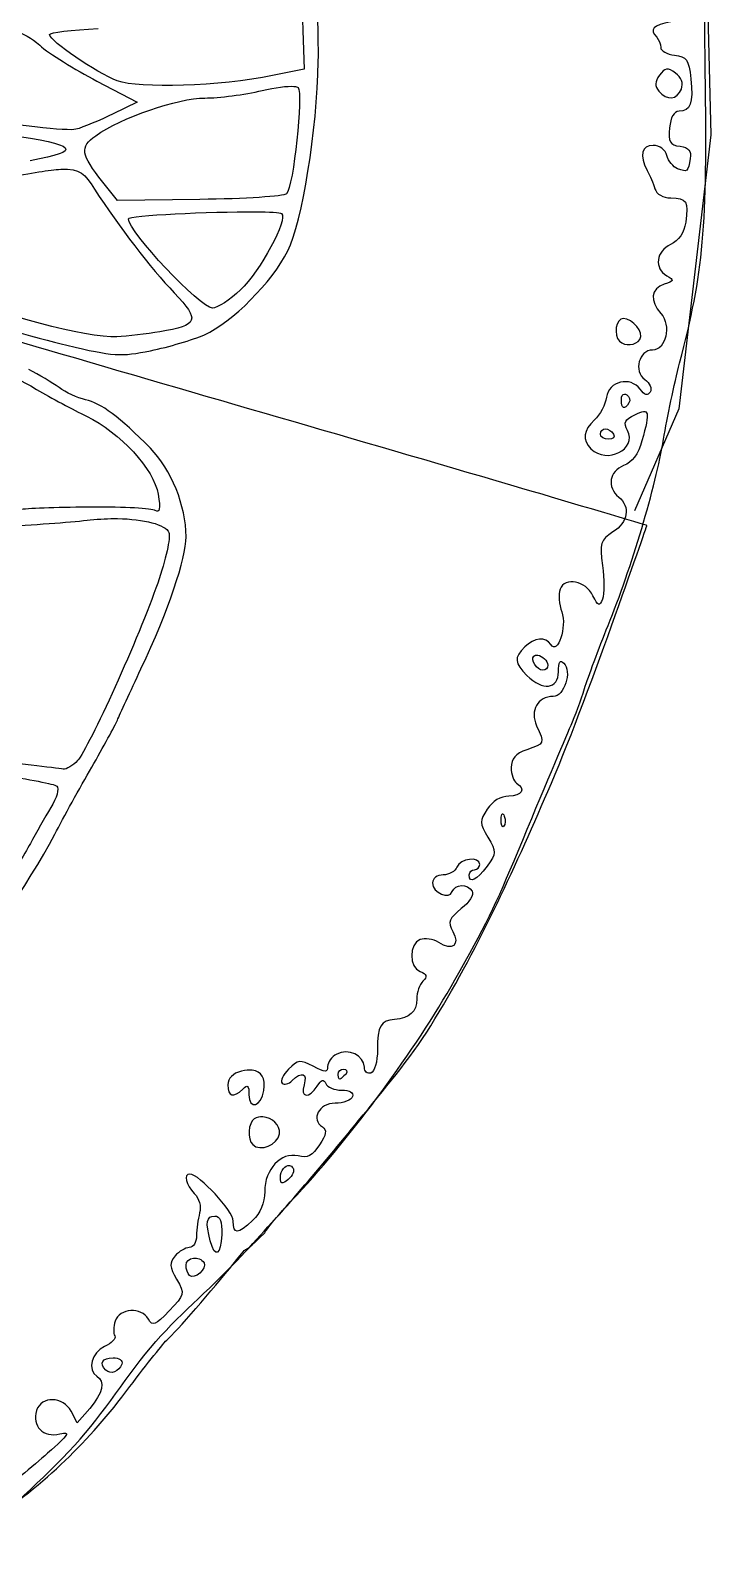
# Model space of a CAD drawing. Extents: x 2.7 to 60.3, y 1.1 to 57.9.
# Drawn here: x 50.47 to 60.3, y 7.06 to 28.87 of the extents above; entities that cross this region are included whole.
import ezdxf

# ---------------------------------------------------------------- set-up
doc = ezdxf.new("R2010")
doc.units = 0
doc.layers.get('0').update_dxf_attribs({"linetype": 'CONTINUOUS'})

msp = doc.modelspace()

# ---------------------------------------------------------------- linework, layer by layer
at = {"color": 3}
msp.add_lwpolyline([(3.318099, 36.016105), (4.514887, 40.158831), (7.184645, 44.485679), (8.933796, 47.431618), (12.247977, 50.285496), (15.562159, 52.955254), (20.717553, 55.717072), (25.412643, 57.190041), (30.107735, 57.926526), (35.723429, 57.650344), (41.799428, 56.177375), (47.415125, 53.415557), (50.913428, 50.469618), (55.332336, 45.406285), (57.633853, 41.171497), (58.738581, 39.054103), (59.843306, 34.819316), (60.211549, 31.044831), (60.30361, 27.36241), (59.843306, 23.403803), (59.198883, 21.930831)], dxfattribs=at)
at = {"color": 7}
for points in [[(54.411011, 28.866372), (54.426445, 28.307992), (53.972243, 28.215937)], [(51.435, 28.135461), (52.01598, 27.833396), (51.668164, 27.663069)], [(59.664092, 28.308543), (59.664092, 28.308543)], [(54.279823, 28.059944), (54.279823, 28.059944)], [(50.914102, 26.863257), (50.914102, 26.863257)], [(52.919424, 26.427797), (51.731553, 26.412912), (51.520437, 26.678049)], [(53.719236, 26.249201), (53.719236, 26.249201)], [(59.039565, 24.708005), (59.039565, 24.708005)], [(59.057757, 23.617702), (59.057757, 23.617702)], [(58.77884, 23.116647), (58.77884, 23.116647)], [(51.733207, 21.820186), (51.733207, 21.820186)], [(57.802639, 19.848491), (57.802639, 19.848491)], [(50.486358, 18.260438), (50.107675, 18.305639), (49.798441, 19.214592)], [(57.289457, 17.55709), (57.289457, 17.55709)], [(53.677896, 13.857331), (53.677896, 13.857331)], [(54.999159, 13.872766), (54.999159, 13.872766)], [(53.832235, 13.183195), (53.832235, 13.183195)], [(54.215329, 12.482048), (54.215329, 12.482048)], [(53.136049, 11.751138), (53.136049, 11.751138)], [(52.827369, 11.142046), (52.827369, 11.142046)], [(51.667063, 9.705027), (51.667063, 9.705027)], [(51.33027, 8.974667), (51.151124, 8.766858), (51.062379, 8.932774)]]:
    msp.add_lwpolyline(points, dxfattribs=at)
for points in [[(54.6326, 28.420991), (54.648526, 29.253378), (54.505197, 31.158829), (54.34652, 32.224926)], [(60.224128, 28.269407), (60.191486, 30.730015), (60.192474, 31.275895), (60.232397, 32.019875)], [(54.309589, 29.47326), (54.380006, 29.475272), (54.398164, 29.319403), (54.411011, 28.866372)], [(49.220769, 28.992601), (50.241908, 28.899855), (50.356889, 28.871491), (50.607076, 28.653051)], [(50.751492, 28.807393), (50.751494, 28.839143), (51.067149, 28.877915), (51.452639, 28.893381)], [(51.728799, 28.140973), (51.428754, 28.253961), (50.751492, 28.715798), (50.751492, 28.807393)], [(59.725278, 28.993152), (59.46926, 28.945123), (59.410665, 28.88002), (59.522431, 28.768257)], [(50.607076, 28.653051), (50.742633, 28.534693), (51.115358, 28.301628), (51.435, 28.135461)], [(59.522431, 28.768257), (59.553689, 28.737001), (59.579205, 28.671356), (59.579205, 28.622735)], [(59.579205, 28.622735), (59.579205, 28.574114), (59.669395, 28.524175), (59.779848, 28.51139)], [(54.191075, 25.683656), (54.402042, 26.108406), (54.613437, 27.419562), (54.6326, 28.420991)], [(59.779848, 28.51139), (59.954939, 28.491121), (59.985106, 28.447198), (60.014666, 28.170186)], [(53.972243, 28.215937), (53.21451, 28.062569), (52.041134, 28.023357), (51.728799, 28.140973)], [(59.562119, 28.221452), (59.492729, 28.126555), (59.49002, 28.065846), (59.551646, 27.991593)], [(59.664092, 28.308543), (59.630872, 28.304259), (59.601981, 28.275966), (59.562119, 28.221452)], [(59.792526, 28.251215), (59.735119, 28.29319), (59.697315, 28.312824), (59.664092, 28.308543)], [(59.877966, 28.021359), (59.909614, 28.10383), (59.878301, 28.188494), (59.792526, 28.251215)], [(60.014666, 28.170186), (60.052616, 27.814572), (60.011383, 27.701105), (59.844342, 27.701105)], [(59.853158, 24.064186), (60.200752, 25.391054), (60.254255, 25.997614), (60.224128, 28.269407)], [(52.992734, 27.891825), (53.197836, 27.892474), (53.570612, 27.941267), (53.820658, 28.000412)], [(53.820658, 28.000412), (54.01012, 28.045221), (54.187437, 28.067014), (54.279823, 28.059944)], [(54.341008, 28.043409), (54.419531, 27.966249), (54.27203, 26.606867), (54.17454, 26.509376)], [(54.279823, 28.059944), (54.310616, 28.057588), (54.331836, 28.052418), (54.341008, 28.043409)], [(59.551646, 27.991593), (59.66771, 27.851749), (59.818166, 27.865527), (59.877966, 28.021359)], [(51.417911, 27.348327), (51.785935, 27.608702), (52.602841, 27.890696), (52.992734, 27.891825)], [(59.844342, 27.701105), (59.772087, 27.701105), (59.721905, 27.613602), (59.707089, 27.460773)], [(51.130731, 27.440379), (51.023805, 27.411), (50.247925, 27.496897), (49.349753, 27.637161)], [(51.668164, 27.663069), (51.476718, 27.569324), (51.234913, 27.469008), (51.130731, 27.440379)], [(50.13303, 27.361004), (51.16114, 27.220553), (51.244494, 27.127225), (50.467618, 26.98673)], [(51.520437, 26.678049), (51.198893, 27.082428), (51.183633, 27.182575), (51.417911, 27.348327)], [(59.707089, 27.460773), (59.687522, 27.258981), (59.711912, 27.215888), (59.858673, 27.195089)], [(59.472271, 27.208316), (59.302441, 27.208316), (59.267657, 27.065345), (59.384077, 26.847269)], [(59.669604, 27.062244), (59.64717, 27.148031), (59.565289, 27.208316), (59.472271, 27.208316)], [(59.824496, 26.870973), (59.760124, 26.895676), (59.690658, 26.981779), (59.669604, 27.062244)], [(59.858673, 27.195089), (59.986068, 27.177032), (60.02655, 27.129097), (60.0075, 27.0187)], [(50.107675, 26.741436), (50.498014, 26.81167), (50.745269, 26.85483), (50.914102, 26.863257)], [(50.914102, 26.863257), (51.195489, 26.877298), (51.25884, 26.794172), (51.400826, 26.57552)], [(59.384077, 26.847269), (59.42271, 26.774905), (59.472844, 26.656171), (59.495422, 26.583239)], [(60.0075, 27.0187), (59.973964, 26.824316), (59.964597, 26.817213), (59.824496, 26.870973)], [(51.400826, 26.57552), (51.755647, 26.029118), (52.208966, 25.43987), (52.550658, 25.080626)], [(54.17454, 26.509376), (54.137806, 26.472642), (53.572887, 26.435953), (52.919424, 26.427797)], [(59.495422, 26.583239), (59.520015, 26.503774), (59.611359, 26.450948), (59.723624, 26.450948)], [(59.723624, 26.450948), (59.955549, 26.450948), (59.987067, 26.399936), (59.941353, 26.099824)], [(51.888099, 26.149433), (51.888099, 26.200995), (53.084098, 26.253748), (53.719236, 26.249201)], [(54.10233, 26.223296), (54.201582, 26.14952), (53.791262, 25.387932), (53.508673, 25.121416)], [(53.719236, 26.249201), (53.930948, 26.247688), (54.080204, 26.239741), (54.10233, 26.223296)], [(53.103529, 24.85959), (52.928774, 24.85959), (51.888099, 25.963967), (51.888099, 26.149433)], [(59.941353, 26.099824), (59.91759, 25.943817), (59.842747, 25.833544), (59.723074, 25.779016)], [(59.723074, 25.779016), (59.512626, 25.683131), (59.481192, 25.43092), (59.666849, 25.32702)], [(52.987222, 24.474289), (53.380747, 24.646946), (53.970132, 25.238826), (54.191075, 25.683656)], [(59.666849, 25.32702), (59.778474, 25.264553), (59.774554, 25.250177), (59.629367, 25.204098)], [(52.550658, 25.080626), (52.928602, 24.683271), (52.901458, 24.61002), (52.342852, 24.516732)], [(53.508673, 25.121416), (53.355881, 24.97731), (53.173723, 24.85959), (53.103529, 24.85959)], [(59.629367, 25.204098), (59.437157, 25.143093), (59.417029, 24.962522), (59.582513, 24.779661)], [(48.819483, 24.939515), (49.611303, 24.69749), (50.591805, 24.420017), (50.998436, 24.323257)], [(51.722734, 24.443422), (51.305536, 24.418962), (49.881231, 24.797537), (49.675519, 24.98747)], [(59.039565, 24.708005), (58.933063, 24.708005), (58.894057, 24.471523), (58.985548, 24.380032)], [(59.278243, 24.408144), (59.339361, 24.507038), (59.179415, 24.708005), (59.039565, 24.708005)], [(59.582513, 24.779661), (59.736527, 24.609481), (59.655306, 24.253252), (59.462348, 24.253252)], [(52.342852, 24.516732), (52.155316, 24.485411), (51.876322, 24.452425), (51.722734, 24.443422)], [(52.210561, 24.244433), (52.470725, 24.297646), (52.820206, 24.401012), (52.987222, 24.474289)], [(50.998436, 24.323257), (51.672504, 24.162856), (51.779289, 24.156227), (52.210561, 24.244433)], [(58.985548, 24.380032), (59.061866, 24.303716), (59.22314, 24.318987), (59.278243, 24.408144)], [(59.462348, 24.253252), (59.264858, 24.253252), (59.184382, 23.949293), (59.3499, 23.828265)], [(49.39385, 24.114345), (49.613239, 24.131662), (50.112727, 23.952982), (50.562978, 23.68605)], [(59.620548, 22.965613), (59.671938, 23.278171), (59.776738, 23.772461), (59.853158, 24.064186)], [(50.887644, 23.711958), (50.791917, 23.783358), (50.594187, 23.900477), (50.448326, 23.972131)], [(59.283202, 23.687704), (59.143121, 23.879274), (58.827481, 23.803991), (58.795378, 23.571398)], [(59.3499, 23.828265), (59.4217, 23.775769), (59.456633, 23.694404), (59.427621, 23.647465)], [(50.562978, 23.68605), (50.770807, 23.562841), (51.094775, 23.388571), (51.282312, 23.298548)], [(51.269084, 23.536673), (51.155055, 23.56172), (50.983368, 23.640559), (50.887644, 23.711958)], [(58.795378, 23.571398), (58.780996, 23.46721), (58.703887, 23.320736), (58.624501, 23.246182)], [(59.010903, 23.538327), (59.010903, 23.587058), (59.030142, 23.61677), (59.057757, 23.617702)], [(59.057757, 23.617702), (59.066961, 23.618009), (59.077485, 23.615421), (59.088074, 23.608882)], [(59.088074, 23.608882), (59.130438, 23.582706), (59.145108, 23.529166), (59.121147, 23.490369)], [(59.427621, 23.647465), (59.391333, 23.588749), (59.346279, 23.601443), (59.283202, 23.687704)], [(52.207253, 22.835526), (51.760814, 23.286621), (51.492006, 23.487713), (51.269084, 23.536673)], [(59.121147, 23.490369), (59.056191, 23.385272), (59.010903, 23.405231), (59.010903, 23.538327)], [(59.207135, 23.319492), (59.419713, 23.41981), (59.429972, 23.379681), (59.30856, 22.942463)], [(51.282312, 23.298548), (51.77078, 23.064075), (52.260796, 22.530892), (52.319149, 22.171313)], [(58.624501, 23.246182), (58.458357, 23.090152), (58.441429, 22.958515), (58.571034, 22.82891)], [(58.707734, 23.04113), (58.707734, 23.082806), (58.739625, 23.116647), (58.77884, 23.116647)], [(58.77884, 23.116647), (58.818058, 23.116644), (58.871587, 23.082806), (58.897353, 23.04113)], [(59.098547, 23.094047), (59.038882, 23.20553), (59.060416, 23.250254), (59.207135, 23.319492)], [(58.571034, 22.82891), (58.801212, 22.598736), (59.244444, 22.821432), (59.098547, 23.094047)], [(58.825694, 22.965613), (58.760724, 22.965613), (58.707734, 22.999457), (58.707734, 23.04113)], [(58.819079, 20.275683), (59.157955, 21.107211), (59.508413, 22.283575), (59.620548, 22.965613)], [(58.897353, 23.04113), (58.923109, 22.999457), (58.890665, 22.965613), (58.825694, 22.965613)], [(59.30856, 22.942463), (59.254856, 22.749061), (59.16823, 22.631964), (59.043976, 22.584723)], [(52.721535, 21.55836), (52.721535, 22.005502), (52.511009, 22.528601), (52.207253, 22.835526)], [(59.043976, 22.584723), (58.835101, 22.505309), (58.799149, 22.275797), (58.972868, 22.131624)], [(52.319149, 22.171313), (52.353684, 21.958509), (52.34268, 21.895503), (52.277258, 21.935942)], [(58.972868, 22.131624), (59.145305, 21.988515), (59.109161, 21.771466), (58.889084, 21.627262)], [(51.378776, 21.986655), (50.933748, 21.98394), (50.465702, 21.968285), (50.338632, 21.952481)], [(51.338536, 21.800896), (51.472228, 21.816071), (51.606278, 21.822224), (51.733207, 21.820186)], [(52.277258, 21.935942), (52.228146, 21.966287), (51.823801, 21.989477), (51.378776, 21.986655)], [(51.733207, 21.820186), (52.113996, 21.814079), (52.429709, 21.735957), (52.474591, 21.618993)], [(50.145707, 21.708291), (50.583293, 21.734351), (51.119998, 21.776089), (51.338536, 21.800896)], [(52.474591, 21.618993), (52.500637, 21.551118), (52.428069, 21.222592), (52.313086, 20.889186)], [(58.889084, 21.627262), (58.70899, 21.509262), (58.696146, 21.466426), (58.739154, 21.142192)], [(52.07055, 19.650052), (52.47075, 20.503267), (52.721535, 21.238591), (52.721535, 21.55836)], [(58.60135, 20.706732), (58.493736, 20.923431), (58.196542, 20.981746), (58.126754, 20.799888)], [(58.739154, 21.142192), (58.765259, 20.946776), (58.764452, 20.72955), (58.7375, 20.659327)], [(52.313086, 20.889186), (52.049793, 20.12573), (51.318835, 18.509293), (51.154982, 18.328239)], [(58.126754, 20.799888), (58.0993, 20.728308), (58.109747, 20.580926), (58.149905, 20.472465)], [(58.7375, 20.659327), (58.69522, 20.549142), (58.676283, 20.555839), (58.60135, 20.706732)], [(58.149905, 20.472465), (58.228871, 20.259195), (58.08984, 19.845483), (57.992258, 20.003381)], [(57.992258, 20.003381), (57.919374, 20.121304), (57.753072, 20.105404), (57.614673, 19.967002)], [(58.479532, 19.366176), (58.530507, 19.532874), (58.683206, 19.942285), (58.819079, 20.275683)], [(57.614673, 19.967002), (57.458697, 19.811026), (57.464486, 19.737956), (57.647197, 19.555243)], [(57.748068, 19.833607), (57.761638, 19.847176), (57.78115, 19.85122), (57.802639, 19.848491)], [(57.802639, 19.848491), (57.867101, 19.840301), (57.949812, 19.769469), (57.949812, 19.702419)], [(51.7299, 18.911423), (51.765697, 18.994775), (51.919084, 19.327131), (52.07055, 19.650052)], [(57.878706, 19.631313), (57.789307, 19.631313), (57.693791, 19.77933), (57.748068, 19.833607)], [(57.949812, 19.702419), (57.949812, 19.663204), (57.917921, 19.631313), (57.878706, 19.631313)], [(58.181875, 19.733285), (58.301794, 19.613366), (58.185487, 19.252077), (58.026983, 19.252077)], [(58.101397, 19.608713), (58.101397, 19.752239), (58.125764, 19.789394), (58.181875, 19.733285)], [(57.647197, 19.555243), (57.873674, 19.328765), (58.101397, 19.355813), (58.101397, 19.608713)], [(58.026983, 19.252077), (57.800979, 19.252077), (57.686488, 19.050897), (57.787204, 18.829844)], [(58.284401, 18.835909), (58.340625, 18.960933), (58.42856, 19.199476), (58.479532, 19.366176)], [(51.358382, 18.229572), (51.527019, 18.521293), (51.694103, 18.828075), (51.7299, 18.911423)], [(57.518763, 17.01745), (57.881379, 17.89373), (58.183091, 18.610625), (58.284401, 18.835909)], [(57.787204, 18.829844), (57.904662, 18.572059), (57.905602, 18.573211), (57.647197, 18.483131)], [(51.154982, 18.328239), (51.086969, 18.253083), (50.993912, 18.197116), (50.948277, 18.203664)], [(57.647197, 18.483131), (57.481845, 18.425487), (57.419545, 18.355414), (57.419545, 18.226264)], [(50.031605, 18.114919), (50.448351, 18.060797), (50.819682, 17.98988), (50.856224, 17.957823)], [(50.948277, 18.203664), (50.902644, 18.210211), (50.694731, 18.235744), (50.486358, 18.260438)], [(50.825355, 17.264394), (50.950004, 17.503656), (51.189746, 17.937847), (51.358382, 18.229572)], [(57.419545, 18.226264), (57.419545, 18.128615), (57.453939, 18.027687), (57.495612, 18.00192)], [(50.856224, 17.957823), (50.892899, 17.925644), (50.853681, 17.787047), (50.769131, 17.648039)], [(57.495612, 18.00192), (57.634711, 17.915952), (57.573601, 17.812853), (57.383714, 17.812853)], [(57.383714, 17.812853), (57.26809, 17.812853), (57.148961, 17.741051), (57.073933, 17.626542)], [(50.769131, 17.648039), (50.684898, 17.509544), (50.551498, 17.276863), (50.472577, 17.130999)], [(57.073933, 17.626542), (56.961501, 17.454939), (56.962585, 17.424101), (57.083302, 17.219744)], [(57.313711, 17.378494), (57.288532, 17.353314), (57.270749, 17.398388), (57.274023, 17.478265)], [(57.274023, 17.478265), (57.275843, 17.522399), (57.28149, 17.549122), (57.289457, 17.55709)], [(57.289457, 17.55709), (57.297424, 17.565057), (57.30768, 17.554239), (57.319774, 17.524016)], [(57.319774, 17.524016), (57.341646, 17.469318), (57.338886, 17.403668), (57.313711, 17.378494)], [(49.476533, 15.358291), (49.722518, 15.510321), (50.43897, 16.522737), (50.825355, 17.264394)], [(50.472577, 17.130999), (50.393654, 16.985138), (50.194391, 16.652838), (50.029401, 16.39237)], [(56.606502, 15.160955), (57.033837, 15.910724), (57.203142, 16.254733), (57.518763, 17.01745)], [(57.083302, 17.219744), (57.208132, 17.008421), (57.207444, 16.989024), (57.070625, 16.801372)], [(56.964792, 16.82783), (56.964792, 16.948068), (56.682877, 16.915567), (56.634614, 16.789798)], [(57.070625, 16.801372), (56.922027, 16.597562), (56.813758, 16.545044), (56.813758, 16.676246)], [(56.889275, 16.751763), (56.93095, 16.751763), (56.964792, 16.786157), (56.964792, 16.82783)], [(56.437279, 16.676246), (56.34957, 16.676246), (56.282937, 16.626055), (56.282937, 16.559939)], [(56.634614, 16.789798), (56.610628, 16.727286), (56.521934, 16.676246), (56.437279, 16.676246)], [(56.813758, 16.676246), (56.813758, 16.717922), (56.847599, 16.751763), (56.889275, 16.751763)], [(56.282937, 16.559939), (56.282937, 16.417389), (56.527553, 16.310937), (56.56902, 16.435366)], [(56.56902, 16.435366), (56.606691, 16.548365), (56.788106, 16.551402), (56.856754, 16.440325)], [(56.856754, 16.440325), (56.885363, 16.394038), (56.814229, 16.281321), (56.699105, 16.189523)], [(56.699105, 16.189523), (56.519166, 16.046046), (56.502083, 16.000019), (56.576186, 15.861549)], [(56.103794, 15.743039), (55.941855, 15.680933), (55.943444, 15.342399), (56.105998, 15.280019)], [(56.372235, 15.700595), (56.29271, 15.750255), (56.171826, 15.769144), (56.103794, 15.743039)], [(56.576186, 15.861549), (56.683089, 15.661807), (56.573285, 15.575037), (56.372235, 15.700595)], [(56.105998, 15.280019), (56.202281, 15.243073), (56.211445, 15.210172), (56.144033, 15.142766)], [(54.321716, 12.054307), (55.136903, 12.930756), (56.019756, 14.131499), (56.606502, 15.160955)], [(56.144033, 15.142766), (56.095389, 15.094122), (56.055839, 14.978191), (56.055839, 14.884798)], [(56.055839, 14.884798), (56.055839, 14.702773), (55.950036, 14.605728), (55.735031, 14.589895)], [(55.735031, 14.589895), (55.532864, 14.575), (55.487536, 14.495105), (55.487536, 14.156642)], [(55.297917, 13.901428), (55.297917, 14.067581), (55.059524, 14.179629), (54.898284, 14.089394)], [(54.559841, 13.913556), (54.3719, 14.011061), (54.338254, 14.007265), (54.204306, 13.873316)], [(54.898284, 14.089394), (54.826428, 14.049183), (54.767647, 13.969323), (54.767647, 13.911351)], [(55.487536, 14.156642), (55.487536, 13.976872), (55.447819, 13.834505), (55.392726, 13.815991)], [(53.523004, 13.843), (53.395637, 13.81103), (53.327873, 13.742063), (53.327873, 13.644011)], [(53.677896, 13.857331), (53.633884, 13.862369), (53.582068, 13.857825), (53.523004, 13.843)], [(53.846016, 13.565186), (53.871597, 13.740017), (53.809928, 13.842218), (53.677896, 13.857331)], [(54.204306, 13.873316), (54.12289, 13.791904), (54.080416, 13.700656), (54.110049, 13.671019)], [(54.253364, 13.70685), (54.391408, 13.844897), (54.479867, 13.813426), (54.426445, 13.645114)], [(54.767647, 13.911351), (54.767647, 13.821814), (54.736091, 13.822116), (54.559841, 13.913556)], [(54.919231, 13.796699), (54.919231, 13.838374), (54.955028, 13.872766), (54.999159, 13.872766)], [(55.032783, 13.796699), (55.000731, 13.796699), (54.920924, 13.639312), (54.919231, 13.796699)], [(54.999159, 13.872766), (55.043299, 13.872766), (55.05855, 13.838374), (55.032783, 13.796699)], [(55.392726, 13.815991), (55.340634, 13.798485), (55.297917, 13.83691), (55.297917, 13.901428)], [(53.327873, 13.644011), (53.327873, 13.473588), (53.406833, 13.451225), (53.54009, 13.584479)], [(53.54009, 13.584479), (53.610809, 13.655201), (53.631042, 13.637466), (53.631042, 13.5029)], [(53.631042, 13.5029), (53.631042, 13.279143), (53.811813, 13.331452), (53.846016, 13.565186)], [(54.110049, 13.671019), (54.139685, 13.641386), (54.204049, 13.657535), (54.253364, 13.70685)], [(54.426445, 13.645114), (54.367142, 13.458275), (54.501841, 13.445053), (54.616615, 13.626372)], [(54.616615, 13.626372), (54.676723, 13.721328), (54.712136, 13.731683), (54.740638, 13.663854)], [(54.740638, 13.663854), (54.76253, 13.611761), (54.865205, 13.569047), (54.969393, 13.569047)], [(54.969393, 13.569047), (55.08743, 13.569047), (55.146908, 13.533806), (55.12704, 13.474787)], [(54.876237, 13.379981), (54.642535, 13.379981), (54.516813, 13.14713), (54.692132, 13.038777)], [(55.12704, 13.474787), (55.109499, 13.422695), (54.996707, 13.379981), (54.876237, 13.379981)], [(53.707659, 13.15343), (53.619852, 13.09915), (53.604911, 12.863161), (53.684509, 12.783563)], [(53.832235, 13.183195), (53.789095, 13.185659), (53.745805, 13.177004), (53.707659, 13.15343)], [(54.07091, 12.937905), (54.089102, 13.065602), (53.961654, 13.175807), (53.832235, 13.183195)], [(53.684509, 12.783563), (53.793796, 12.674278), (54.047796, 12.775661), (54.07091, 12.937905)], [(54.692132, 13.038777), (54.760382, 12.996596), (54.749765, 12.930784), (54.649686, 12.778051)], [(54.339905, 12.618201), (54.094665, 12.679751), (53.858143, 12.427907), (53.858143, 12.105019)], [(54.649686, 12.778051), (54.547155, 12.621573), (54.474954, 12.584303), (54.339905, 12.618201)], [(54.085795, 12.305659), (54.085795, 12.411738), (54.155354, 12.490204), (54.215329, 12.482048)], [(54.268799, 12.442912), (54.292054, 12.405278), (54.260298, 12.332355), (54.198243, 12.280855)], [(54.215329, 12.482048), (54.235322, 12.47933), (54.253852, 12.467093), (54.268799, 12.442912)], [(52.778313, 12.356372), (52.680943, 12.35699), (52.716055, 12.200348), (52.84115, 12.075253)], [(53.40339, 11.678928), (53.40339, 11.821425), (52.910526, 12.355525), (52.778313, 12.356372)], [(54.198243, 12.280855), (54.106501, 12.204728), (54.085795, 12.209337), (54.085795, 12.305659)], [(52.84115, 12.075253), (52.911606, 12.004808), (52.943495, 11.890149), (52.91832, 11.796339)], [(53.858143, 12.105019), (53.858143, 11.939583), (53.797985, 11.79646), (53.682855, 11.688298)], [(53.860898, 11.510258), (53.86232, 11.538489), (54.069765, 11.783421), (54.321716, 12.054307)], [(52.91832, 11.796339), (52.894814, 11.708782), (52.874788, 11.56048), (52.874223, 11.466711)], [(53.072659, 11.391194), (53.000484, 11.660511), (53.016291, 11.751138), (53.136049, 11.751138)], [(53.136049, 11.751138), (53.21471, 11.751138), (53.24453, 11.673307), (53.237474, 11.486004)], [(53.682855, 11.688298), (53.464412, 11.483086), (53.40339, 11.481026), (53.40339, 11.678928)], [(52.874223, 11.466711), (52.873656, 11.372918), (52.826364, 11.296385), (52.76894, 11.296385)], [(53.237474, 11.486004), (53.22618, 11.185502), (53.140946, 11.136382), (53.072659, 11.391194)], [(53.40284, 11.058813), (53.729026, 11.464344), (53.402848, 11.058793), (53.860898, 11.510258)], [(52.563889, 11.174566), (52.47929, 11.072625), (52.482567, 11.018444), (52.585936, 10.838327)], [(52.76894, 11.296385), (52.711531, 11.296385), (52.619362, 11.241408), (52.563889, 11.174566)], [(52.721535, 11.043928), (52.721535, 11.10037), (52.770467, 11.134635), (52.827369, 11.142046)], [(52.827369, 11.142046), (52.884273, 11.149454), (52.949427, 11.129789), (52.98171, 11.077552)], [(52.454198, 9.97016), (52.557762, 10.058044), (53.127854, 10.712391), (53.40284, 11.058813)], [(52.771698, 10.892897), (52.744277, 10.920321), (52.721535, 10.988365), (52.721535, 11.043928)], [(52.98171, 11.077552), (53.033275, 10.994116), (52.840218, 10.824374), (52.771698, 10.892897)], [(52.585936, 10.838327), (52.706027, 10.629087), (52.70336, 10.617287), (52.477899, 10.381369)], [(52.177487, 10.263409), (52.078574, 10.440165), (51.757969, 10.421549), (51.699033, 10.235847)], [(52.477899, 10.381369), (52.277278, 10.171438), (52.237533, 10.156117), (52.177487, 10.263409)], [(51.699033, 10.235847), (51.672673, 10.152868), (51.669075, 10.055722), (51.691314, 10.019769)], [(51.544691, 9.869289), (51.356125, 9.783369), (51.289994, 9.528488), (51.433346, 9.439893)], [(51.691314, 10.019769), (51.713531, 9.983814), (51.647573, 9.916163), (51.544691, 9.869289)], [(51.909596, 9.288309), (52.159998, 9.621706), (52.405094, 9.928485), (52.454198, 9.97016)], [(51.56123, 9.526984), (51.462415, 9.625798), (51.509659, 9.705027), (51.667063, 9.705027)], [(51.794943, 9.615178), (51.758032, 9.504454), (51.631429, 9.456784), (51.56123, 9.526984)], [(51.667063, 9.705027), (51.755243, 9.705027), (51.811679, 9.665439), (51.794943, 9.615178)], [(51.433346, 9.439893), (51.557448, 9.363194), (51.520539, 9.195867), (51.33027, 8.974667)], [(49.826553, 7.295114), (50.723681, 7.924261), (51.297055, 8.472737), (51.909596, 9.288309)], [(50.561325, 8.943797), (50.490038, 8.719205), (50.659775, 8.54848), (50.897564, 8.605904)], [(51.062379, 8.932774), (50.946456, 9.149382), (50.628812, 9.15644), (50.561325, 8.943797)], [(50.897564, 8.605904), (51.060799, 8.645325), (51.032009, 8.599576), (50.722279, 8.326436)], [(50.722279, 8.326436), (50.518729, 8.146926), (50.161904, 7.856604), (49.929079, 7.681516)]]:
    msp.add_open_spline(points, degree=3, dxfattribs=at)
at = {"color": 1}
for points in [[(50.918511, 24.195374), (47.076498, 25.319253), (43.294698, 26.670508), (39.396458, 27.580387)], [(57.623493, 22.242419), (55.39002, 22.898563), (53.152737, 23.541812), (50.918511, 24.195374)], [(59.381319, 21.722072), (59.381319, 21.722072), (58.209761, 22.070187), (57.623493, 22.242419)], [(57.949262, 17.881202), (58.494247, 19.13415), (59.381319, 21.722072), (59.381319, 21.722072)], [(56.256479, 14.496189), (56.923762, 15.566788), (57.446085, 16.724373), (57.949262, 17.881202)], [(55.215234, 13.129175), (55.5766, 13.573689), (55.953462, 14.010022), (56.256479, 14.496189)], [(53.522451, 11.17622), (54.109468, 11.806662), (54.671849, 12.460757), (55.215234, 13.129175)], [(52.285525, 9.939294), (52.672048, 10.375815), (53.125127, 10.749509), (53.522451, 11.17622)], [(51.114192, 8.442192), (51.546884, 8.905232), (51.8654, 9.464822), (52.285525, 9.939294)], [(49.578508, 7.063051), (50.130256, 7.473992), (50.644479, 7.939535), (51.114192, 8.442192)]]:
    msp.add_open_spline(points, degree=3, dxfattribs=at)

doc.saveas('drawing.dxf')
